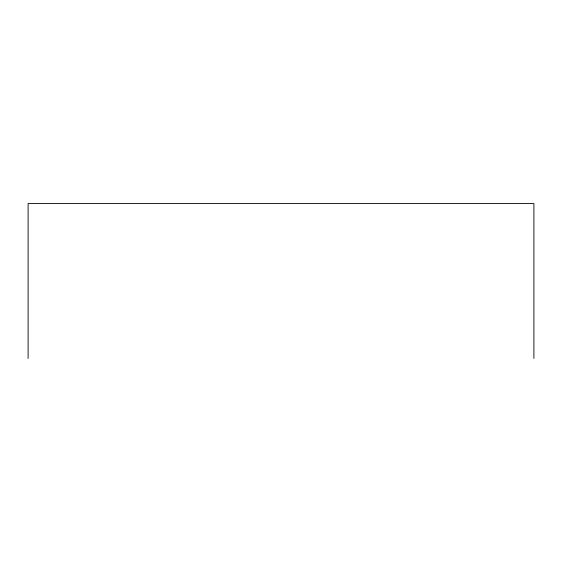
<?xml version="1.0" encoding="UTF-8"?>
<svg xmlns="http://www.w3.org/2000/svg" width="562" height="562" viewBox="0 0 562 562"><rect width="100%" height="100%" fill="white"/><g stroke="black" fill="none" stroke-linecap="round" stroke-linejoin="round"><path stroke-width="0.84" d="M533.9 358.416L533.9 203.585L28.1 203.585L28.1 358.416"/></g></svg>
